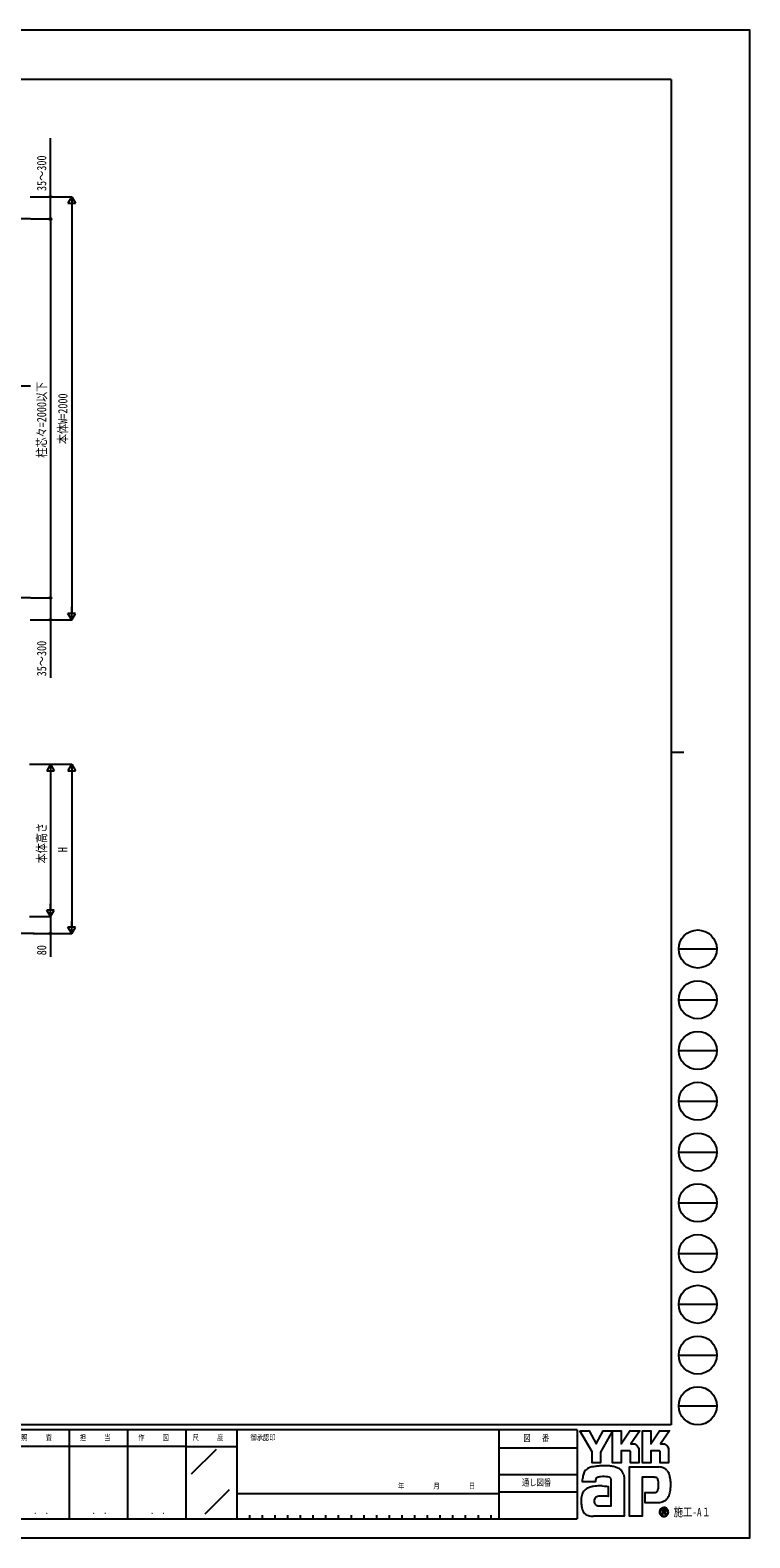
# Model space of a CAD drawing. Units: millimetres, scale not verified. Extents: x -5046 to 5046, y -3564 to 3564.
# Drawn here: x 1646 to 5046, y -3564 to 3564 of the extents above; entities that cross this region are included whole.
import ezdxf
from ezdxf.enums import TextEntityAlignment as Align

# ---------------------------------------------------------------- set-up
doc = ezdxf.new("R2010")
doc.units = ezdxf.units.MM
doc.header["$LTSCALE"] = 18
for name, color, linetype in [('0-3_YKK_A1', 4, 'Continuous'), ('0-4_YKK_D', 6, 'Continuous'), ('0-5_YKK_ZWAK', 7, 'Continuous')]:
    doc.layers.add(name, color=color, linetype=linetype)
doc.styles.add('ＭＳ ゴシック', font='')
doc.styles.get('ＭＳ ゴシック').set_extended_font_data('MS Gothic')

msp = doc.modelspace()

# ---------------------------------------------------------------- linework, layer by layer
at = {"layer": '0-3_YKK_A1'}
for p, q in [((1648.58, 2671.29), (1569.75, 2671.29)), ((1648.58, 1880.29), (1569.75, 1880.29)), ((1648.58, 880.29), (1569.75, 880.29)), ((1665.56, -706.83), (1498.88, -706.83))]:
    msp.add_line(p, q, dxfattribs=at)
at = {"layer": '0-4_YKK_D'}
for p, q in [((1646.49, 2776.29), (1743.38, 2776.29)), ((1646.49, 2776.29), (1843.38, 2776.29)), ((1842.38, 2776.29), (1824.88, 2745.98)), ((1824.88, 2745.98), (1859.88, 2745.98)), ((1842.38, 2776.29), (1859.88, 2745.98)), ((1842.38, 2776.29), (1842.38, 2715.67)), ((1842.38, 2741.29), (1842.38, 811.29)), ((1649.58, 2671.29), (1743.38, 2671.29)), ((1649.58, 2671.29), (1743.38, 2671.29)), ((1742.38, 2671.29), (1742.38, 880.29)), ((1649.58, 880.29), (1743.38, 880.29)), ((1649.58, 880.29), (1743.38, 880.29)), ((1842.38, 776.29), (1824.88, 806.6)), ((1859.88, 806.6), (1824.88, 806.6)), ((1842.38, 776.29), (1842.38, 836.91)), ((1842.38, 776.29), (1859.88, 806.6)), ((1646.49, 776.29), (1743.38, 776.29)), ((1646.49, 776.29), (1843.38, 776.29)), ((1643.38, 93.17), (1743.38, 93.17)), ((1643.38, 93.17), (1843.38, 93.17)), ((1742.38, 93.17), (1724.88, 62.86)), ((1742.38, 93.17), (1759.88, 62.86)), ((1742.38, 93.17), (1742.38, 32.55)), ((1842.38, 93.17), (1824.88, 62.86)), ((1842.38, 93.17), (1859.88, 62.86)), ((1842.38, 93.17), (1842.38, 32.55)), ((1724.88, 62.86), (1759.88, 62.86)), ((1742.38, 58.17), (1742.38, -591.83)), ((1824.88, 62.86), (1859.88, 62.86)), ((1842.38, 58.17), (1842.38, -671.83)), ((1742.38, -626.83), (1742.38, -566.21)), ((1643.38, -626.83), (1743.38, -626.83)), ((1643.38, -626.83), (1743.38, -626.83)), ((1742.38, -626.83), (1724.88, -596.52)), ((1759.88, -596.52), (1724.88, -596.52)), ((1742.38, -626.83), (1759.88, -596.52)), ((1660.38, -706.83), (1843.38, -706.83)), ((1842.38, -706.83), (1824.88, -676.52)), ((1859.88, -676.52), (1824.88, -676.52)), ((1842.38, -706.83), (1842.38, -646.21)), ((1842.38, -706.83), (1859.88, -676.52))]:
    msp.add_line(p, q, dxfattribs=at)
for points in [[(1742.38, 2671.29), (1742.38, 2776.29), (1742.38, 3053.89)], [(1742.38, 880.29), (1742.38, 776.29), (1742.38, 502.09)], [(1742.38, -626.83), (1742.38, -706.83), (1742.38, -816.79)]]:
    msp.add_lwpolyline(points, dxfattribs=at)
for centre, radius in [((1742.38, 2776.29), 5.1), ((1742.38, 2671.29), 5.1), ((1742.38, 2671.29), 4.25), ((1742.38, 880.29), 4.25), ((1742.38, 880.29), 4.25), ((1742.38, 776.29), 4.25), ((1742.38, -706.83), 4.25)]:
    msp.add_circle(centre, radius, dxfattribs=at)
at = {"layer": '0-5_YKK_ZWAK'}
for p, q in [((4674.02, 3330), (-4685.98, 3330)), ((4674.02, 3330), (4674.02, -3030)), ((4674.02, 150), (4734.02, 150)), ((4710.02, -780), (4890.02, -780)), ((4710.02, -1020), (4890.02, -1020)), ((4710.02, -1260), (4890.02, -1260)), ((4710.02, -1500), (4890.02, -1500)), ((4710.02, -1740), (4890.02, -1740)), ((4710.02, -1980), (4890.02, -1980)), ((4710.02, -2220), (4890.02, -2220)), ((4710.02, -2460), (4890.02, -2460)), ((4710.02, -2700), (4890.02, -2700)), ((4710.02, -2940), (4890.02, -2940)), ((4674.02, -3030), (-4685.98, -3030)), ((1830.02, -3054), (1830.02, -3474)), ((2106.02, -3054), (2106.02, -3474)), ((2382.02, -3054), (2382.02, -3474)), ((2622.02, -3054), (2382.02, -3054)), ((3861.02, -3054), (2622.02, -3054)), ((2622.02, -3054), (2622.02, -3474)), ((3861.02, -3054), (3861.02, -3474)), ((4230.02, -3054), (3861.02, -3054)), ((4230.02, -3054), (4230.02, -3474)), ((2382.02, -3132), (1554.02, -3132)), ((2382.02, -3132), (2622.02, -3132)), ((2408.53, -3261.95), (2526.04, -3144.43)), ((3861.02, -3138), (4230.02, -3138)), ((3861.02, -3264), (4230.02, -3264)), ((2472.81, -3451.19), (2588.27, -3335.72)), ((4230.02, -3348), (3861.02, -3348)), ((2622.02, -3354), (3861.02, -3354)), ((1554.02, -3474), (2382.02, -3474)), ((2382.02, -3474), (2622.02, -3474)), ((2622.02, -3474), (3861.02, -3474)), ((2682.02, -3456), (2682.02, -3474)), ((2742.02, -3456), (2742.02, -3474)), ((2802.02, -3456), (2802.02, -3474)), ((2862.02, -3456), (2862.02, -3474)), ((2922.02, -3456), (2922.02, -3474)), ((2982.02, -3456), (2982.02, -3474)), ((3042.02, -3456), (3042.02, -3474)), ((3102.02, -3456), (3102.02, -3474)), ((3162.02, -3456), (3162.02, -3474)), ((3222.02, -3456), (3222.02, -3474)), ((3282.02, -3456), (3282.02, -3474)), ((3342.02, -3456), (3342.02, -3474)), ((3402.02, -3456), (3402.02, -3474)), ((3462.02, -3456), (3462.02, -3474)), ((3522.02, -3456), (3522.02, -3474)), ((3582.02, -3456), (3582.02, -3474)), ((3642.02, -3456), (3642.02, -3474)), ((3702.02, -3456), (3702.02, -3474)), ((3762.02, -3456), (3762.02, -3474)), ((3822.02, -3456), (3822.02, -3474)), ((3861.02, -3474), (4230.02, -3474)), ((4640.01, -3460.78), (4640.01, -3460.78))]:
    msp.add_line(p, q, dxfattribs=at)
for points in [[(-5046, -3564), (5046, -3564), (5046, 3564), (-5046, 3564)], [(4243.22, -3057.6), (4287.4, -3057.6), (4320.57, -3120.12), (4353.65, -3057.6), (4397.85, -3057.6), (4341.21, -3158.39), (4341.21, -3208.96), (4300.92, -3208.96), (4300.92, -3157.03)]]:
    msp.add_lwpolyline(points, close=True, dxfattribs=at)
for points in [[(2382.02, -3054), (1554.02, -3054), (1554.02, -3474)], [(4476.66, -3151.93), (4438.52, -3151.93), (4438.52, -3208.92), (4397.9, -3208.92), (4397.9, -3057.6), (4438.52, -3057.6), (4438.52, -3119.5), (4478.48, -3057.6), (4526.21, -3057.6), (4483.39, -3120.25), (4484.91, -3120.25), (4486.58, -3120.25), (4488.3, -3120.25), (4489.96, -3120.25), (4491.44, -3120.25), (4492.63, -3120.25), (4493.43, -3120.25), (4493.72, -3120.25)], [(4617.01, -3151.93), (4578.92, -3151.93), (4578.92, -3208.96), (4538.28, -3208.96), (4538.28, -3057.6), (4578.92, -3057.6), (4578.92, -3119.5), (4618.84, -3057.6), (4666.56, -3057.6), (4623.75, -3120.25), (4625.28, -3120.25), (4626.96, -3120.25), (4628.68, -3120.25), (4630.34, -3120.25), (4631.81, -3120.25), (4633, -3120.25), (4633.79, -3120.25), (4634.08, -3120.25)], [(4505.41, -3122.66), (4510.26, -3125.43), (4514.37, -3129.04), (4517.67, -3133.34), (4520.11, -3138.18), (4521.61, -3143.4), (4522.13, -3148.84), (4522.13, -3209.06), (4482.49, -3209.06), (4482.49, -3157.69)], [(4645.78, -3122.66), (4650.64, -3125.43), (4654.77, -3129.04), (4658.09, -3133.34), (4660.54, -3138.18), (4662.06, -3143.4), (4662.58, -3148.84), (4662.58, -3208.96), (4622.85, -3208.96), (4622.85, -3157.69)], [(4325.76, -3278.77), (4322.97, -3280.34), (4320.79, -3282.26), (4319.15, -3284.5), (4317.95, -3287.03), (4317.13, -3289.84), (4316.59, -3292.88), (4316.27, -3296.15), (4316.08, -3299.6), (4256.09, -3299.75), (4256.27, -3291.54), (4256.6, -3282.33)], [(4449.25, -3263), (4450.95, -3269.88), (4451.92, -3277.25), (4452.22, -3285.1), (4452.22, -3462), (4307.46, -3462)], [(4348.74, -3318.63), (4360.09, -3319.38), (4369.01, -3320.38), (4374.85, -3321.32), (4376.94, -3321.88), (4376.94, -3367.77), (4370.31, -3367.07), (4363.03, -3366.67), (4355.58, -3366.52), (4348.42, -3366.54), (4342.04, -3366.67), (4336.9, -3366.85), (4333.47, -3367.01), (4332.22, -3367.07), (4327.03, -3368.02), (4322.56, -3369.5), (4318.8, -3371.53), (4315.76, -3374.12), (4313.43, -3377.28), (4311.82, -3381.01), (4310.92, -3385.32), (4310.74, -3390.23), (4311.31, -3395.63), (4312.46, -3400.09), (4314.11, -3403.7), (4316.19, -3406.55), (4318.63, -3408.71), (4321.36, -3410.29), (4324.3, -3411.35), (4327.39, -3411.99), (4391.11, -3411.99), (4391.11, -3294.09), (4391.13, -3291.75), (4391.01, -3289.47), (4390.71, -3287.26), (4390.2, -3285.18), (4389.43, -3283.23), (4388.38, -3281.46), (4387, -3279.89), (4385.27, -3278.55)], [(4385.27, -3278.55), (4381.53, -3277.08), (4375.55, -3275.84), (4367.93, -3274.92), (4359.25, -3274.43), (4350.1, -3274.47), (4341.08, -3275.14)], [(4594.64, -3277.81), (4537.43, -3277.81), (4537.43, -3462), (4477.48, -3462), (4477.48, -3228.95), (4616.82, -3228.95)], [(4654.46, -3245.41), (4658.37, -3250.35), (4661.3, -3255.13), (4663.34, -3259.46)], [(4649.48, -3385.17), (4643.94, -3389.47), (4638.17, -3392.85), (4632.22, -3395.38), (4626.12, -3397.1), (4619.92, -3398.09), (4613.66, -3398.41), (4552.03, -3398.41), (4552.03, -3350), (4586.79, -3350), (4593.19, -3349.91), (4598.83, -3349.36), (4603.66, -3347.94)], [(4614.99, -3313.2), (4614.92, -3305.56), (4614.55, -3298.68), (4613.69, -3292.63), (4612.12, -3287.51)], [(4649.53, -3435.12), (4649.5, -3434.41), (4649.41, -3433.74), (4649.26, -3433.09), (4649.06, -3432.47), (4648.8, -3431.88), (4648.49, -3431.33), (4648.12, -3430.81), (4647.7, -3430.33), (4647.14, -3429.84), (4646.52, -3429.42), (4645.85, -3429.05), (4645.12, -3428.75), (4644.33, -3428.52), (4643.5, -3428.35), (4642.62, -3428.25), (4641.69, -3428.21), (4632.6, -3428.21), (4632.6, -3454.97), (4635.35, -3454.97), (4635.35, -3430.94), (4641.69, -3430.94), (4642.35, -3430.96), (4642.96, -3431.03), (4643.54, -3431.13), (4644.08, -3431.28), (4644.57, -3431.47), (4645.01, -3431.69), (4645.41, -3431.96), (4645.76, -3432.27)], [(4646.83, -3435.12), (4646.66, -3436.4), (4646.2, -3437.42), (4645.51, -3438.19), (4644.66, -3438.75), (4643.69, -3439.13), (4642.69, -3439.37), (4641.7, -3439.49), (4640.79, -3439.52), (4638.41, -3439.52), (4639.61, -3441.56), (4647.47, -3455.06), (4650.62, -3455.06), (4643.04, -3442.07), (4643.75, -3441.93), (4644.43, -3441.75), (4645.07, -3441.53), (4645.67, -3441.28), (4646.24, -3440.99), (4646.77, -3440.66), (4647.26, -3440.29), (4647.7, -3439.89)]]:
    msp.add_lwpolyline(points, dxfattribs=at)
for centre in [(4800.02, -780), (4800.02, -1020), (4800.02, -1260), (4800.02, -1500), (4800.02, -1740), (4800.02, -1980), (4800.02, -2220), (4800.02, -2460), (4800.02, -2700), (4800.02, -2940)]:
    msp.add_circle(centre, 90, dxfattribs=at)
for centre, radius, start, end in [((4493.78, -3150.23), 29.97, 78.26798, 90.11215), ((4494.21, -3148.05), 27.75, 66.19963, 78.22058), ((4634.13, -3150.28), 30.03, 78.27851, 90.10826), ((4634.55, -3148.17), 27.88, 66.2483, 78.23226), ((4476.87, -3157.55), 5.62, 358.57817, 92.1683), ((4617.25, -3157.53), 5.6, 358.29941, 92.43455), ((4365.37, -3288.55), 108.94, 171.55622, 176.72493), ((4328.45, -3283.04), 71.62, 163.48385, 171.57982), ((4309.93, -3277.55), 52.3, 152.2125, 163.4865), ((4301.92, -3273.41), 43.29, 138.03852, 152.12015), ((4301.92, -3273.61), 43.42, 122.60463, 137.83438), ((4307.66, -3282.9), 54.33, 108.37421, 122.42809), ((4316.75, -3315.23), 87.9, 100.93159, 107.35499), ((4346.46, -3459.38), 235.08, 97.86054, 101.37938), ((4360.41, -3556.3), 332.99, 94.90201, 97.9576), ((4341.59, -3316.35), 40.78, 102.4979, 112.84632), ((4361.36, -3564.05), 340.8, 91.6169, 94.94971), ((4349.48, -3350.39), 75.72, 96.37207, 102.75341), ((4360.04, -3508.87), 285.6, 87.51794, 91.66439), ((4363.75, -3429.33), 205.98, 81.92631, 87.59083), ((4374.7, -3354.28), 130.13, 73.67137, 82.05943), ((4390.95, -3299.9), 73.38, 60.60528, 73.9085), ((4397.6, -3286.64), 58.56, 52.17347, 59.90542), ((4403.55, -3278.94), 48.83, 43.55042, 52.14561), ((4406.83, -3275.77), 44.28, 34.48659, 43.50182), ((4406.85, -3275.7), 44.22, 25.58915, 34.43128), ((4402.92, -3277.55), 48.56, 17.43089, 25.54591), ((4594.97, -3307.21), 29.41, 77.94572, 90.63794), ((4597.52, -3295.22), 17.14, 60.20991, 77.92418), ((4614.55, -3293.06), 64.15, 78.73198, 87.96551), ((4616.43, -3283.44), 54.35, 69.03034, 78.69541), ((4618.18, -3278.76), 49.35, 59.39484, 68.9885), ((4618.99, -3277.34), 47.71, 50.3012, 59.3616), ((4618.7, -3277.67), 48.16, 42.05209, 50.28551), ((4594.91, -3291.37), 75.51, 14.76267, 25.00486), ((4548.6, -3304), 123.5, 7.9139, 14.95041), ((4301.91, -3375.2), 51.06, 142.04688, 153.80771), ((4300.17, -3373.95), 48.92, 130.60221, 141.94427), ((4303.05, -3377.42), 53.42, 120.60724, 130.53081), ((4308.74, -3387.09), 64.64, 112.58838, 120.58162), ((4316.39, -3405.48), 84.56, 106.61303, 112.59024), ((4328.43, -3445.94), 126.77, 99.87193, 106.59825), ((4335.17, -3483.93), 165.35, 94.78469, 99.91711), ((4338.46, -3521.72), 203.29, 90.80099, 94.81812), ((4338.95, -3549.87), 231.44, 87.57779, 90.82714), ((4598.06, -3335.31), 13.81, 293.91672, 314.09376), ((4599.18, -3292.1), 13.62, 39.8078, 59.75378), ((4596.18, -3333.65), 16.32, 314.78099, 333.92928), ((4596.85, -3293.88), 16.55, 22.65544, 39.38165), ((4584.06, -3327.77), 29.79, 334.00676, 347.34989), ((4551, -3320.11), 63.73, 347.14308, 355.40008), ((4478.64, -3313.89), 136.35, 355.2339, 0.29193), ((4522.98, -3317.75), 149.3, 347.15166, 352.97565), ((4502.35, -3310.72), 170.24, 2.54376, 8.01251), ((4483.4, -3312.6), 189.21, 352.8937, 357.82206), ((4475.84, -3312.12), 196.79, 357.76419, 2.60674), ((4365.76, -3388.18), 116.75, 174.55588, 182.47272), ((4431, -3387.16), 181.98, 181.90948, 187.89042), ((4330.78, -3384.83), 81.61, 164.97537, 174.56739), ((4354.43, -3397.93), 104.66, 187.80471, 196.36971), ((4310.95, -3379.55), 61.08, 153.89178, 164.94341), ((4640.04, -3441.83), 21.17, 90.09157, 179.92363), ((4640.04, -3441.79), 21.13, 44.93442, 90.08536), ((4609.47, -3340.06), 60.28, 311.57033, 318.66243), ((4602.5, -3333.94), 69.57, 318.67367, 325.29112), ((4620.43, -3347.31), 47.22, 326.23251, 339.61931), ((4576.09, -3330.14), 94.77, 339.22498, 347.31457), ((4314.01, -3409.87), 62.51, 196.3102, 208.20993), ((4296.4, -3419.24), 42.56, 208.29777, 223.35561), ((4292.43, -3422.73), 37.28, 223.64205, 239.63663), ((4295.73, -3416.74), 44.12, 239.8785, 253.65355), ((4301.76, -3396.01), 65.7, 253.69102, 263.74909), ((4306.87, -3350.52), 111.48, 263.68487, 270.30455), ((4639.91, -3441.85), 21.04, 179.86065, 225.14399), ((4639.83, -3441.88), 18.75, 179.75513, 225.29722), ((4639.91, -3441.76), 18.82, 134.8007, 180.12175), ((4640.01, -3441.85), 21.11, 224.94536, 269.98445), ((4639.96, -3441.65), 18.79, 89.86602, 135.149), ((4639.97, -3442.05), 18.73, 224.62822, 270.10973), ((4640.05, -3441.8), 18.93, 45.03108, 90.11509), ((4639.98, -3441.77), 19.01, 270.09072, 359.90926), ((4640.01, -3441.75), 21.21, 269.98802, 314.93777), ((4642.81, -3435), 4.02, 358.3894, 42.86139), ((4642.89, -3435.31), 6.64, 316.37674, 1.6565), ((4640.06, -3441.8), 18.93, 0.00643, 45.07115), ((4640.21, -3441.72), 20.96, 359.78949, 45.13288), ((4640.16, -3441.89), 21.02, 314.92572, 0.23508)]:
    msp.add_arc(centre, radius, start, end, dxfattribs=at)

# ---------------------------------------------------------------- texts
at = {"layer": '0-4_YKK_D', "style": 'ＭＳ ゴシック', "width": 0.8}
for s, p in [('35～300', (1735.38, 2803.69)), ('柱芯々=2000以下', (1735.38, 1542.19)), ('本体W=2000', (1835.38, 1606.69)), ('35～300', (1735.38, 509.09)), ('本体高さ', (1735.38, -375.63)), ('H', (1835.38, -322.83)), ('80', (1735.38, -809.79))]:
    msp.add_text(s, height=43.99, rotation=90, dxfattribs=at).set_placement(p, align=Align.BOTTOM_LEFT)
at = {"layer": '0-5_YKK_ZWAK', "style": 'ＭＳ ゴシック', "width": 0.8}
for s, height, p in [('照     査', 26.39, (1603.7, -3111)), ('担     当', 26.39, (1880.66, -3111)), ('作     図', 26.39, (2156.66, -3111)), ('尺     度', 26.39, (2413.7, -3111)), ('御承認印', 26.39, (2686.97, -3111)), ('図\u3000 番', 30.79, (3976.08, -3117)), ('年        月        日', 26.39, (3383.89, -3339.86)), ('通し図番', 30.79, (3969.36, -3327)), ('施工-A１', 39.59, (4686.02, -3474)), ('． ．', 31.1, (1662, -3461.22)), ('． ．', 31.1, (1938, -3461.22)), ('． ．', 31.1, (2214, -3461.22))]:
    msp.add_text(s, height=height, dxfattribs=at).set_placement(p, align=Align.BOTTOM_LEFT)

doc.saveas('drawing.dxf')
